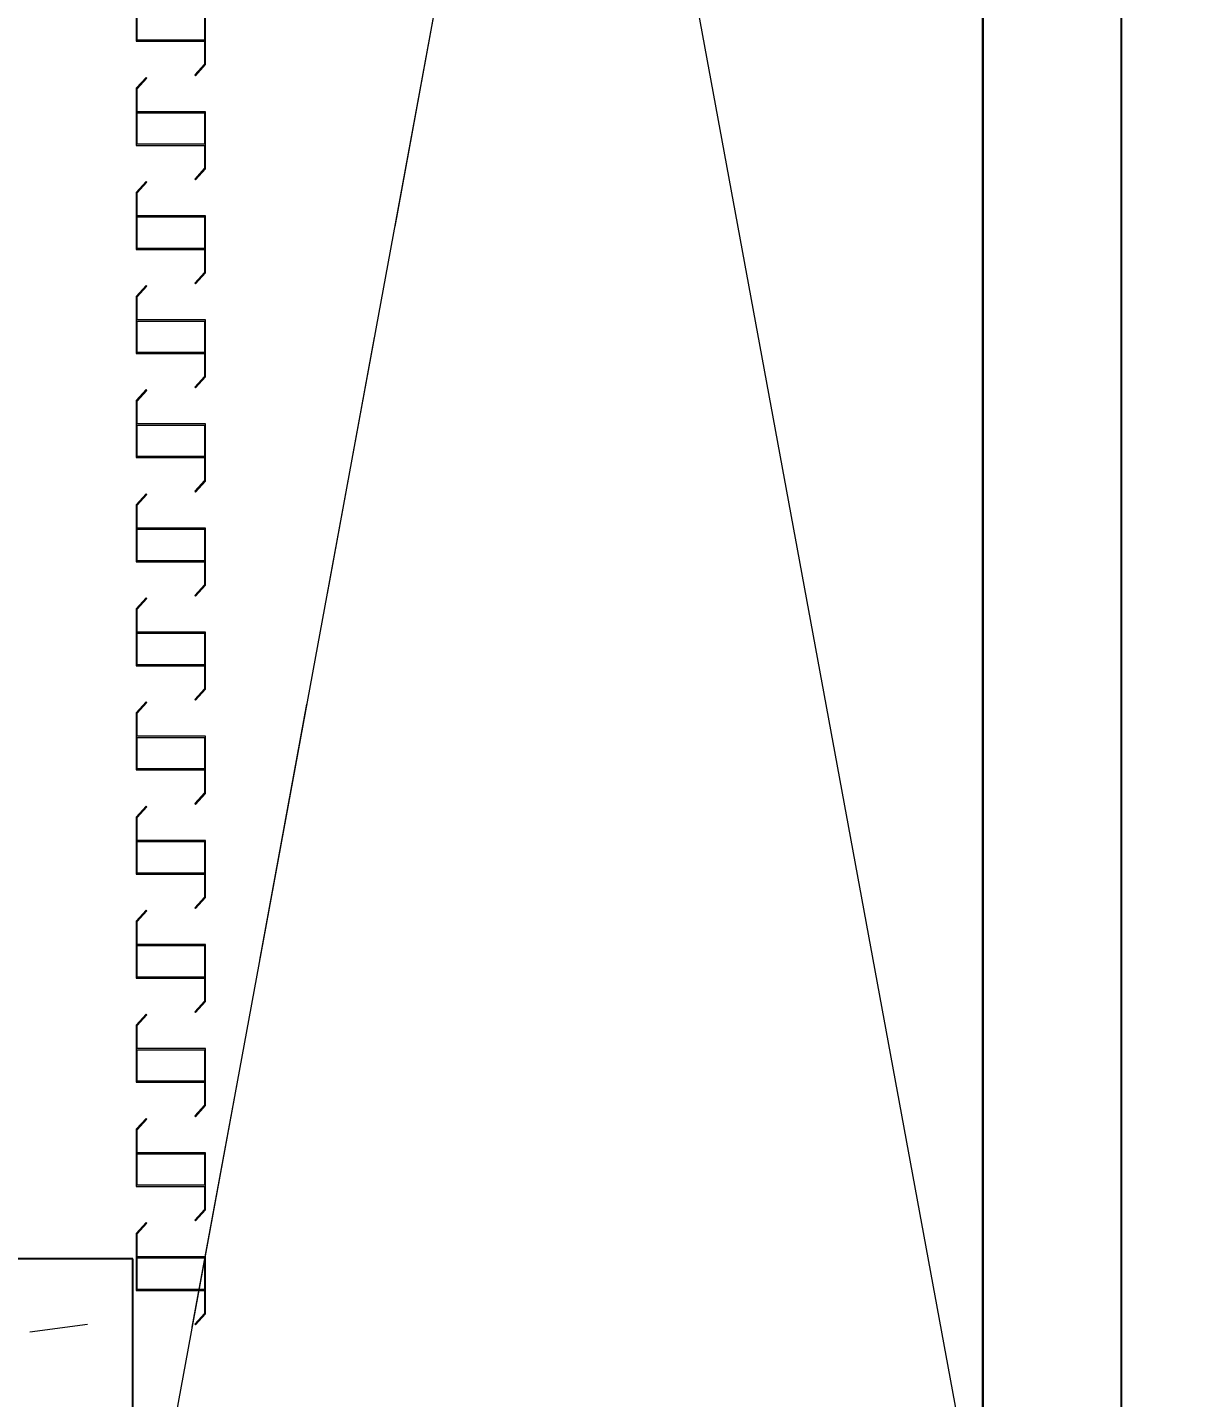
# Model space of a CAD drawing. Header units: millimetres. Extents: x -282761 to 137668, y -273845 to 94451.
# Drawn here: x 103904 to 105567, y -56700 to -54725 of the extents above; entities that cross this region are included whole.
import ezdxf
from ezdxf import colors
from ezdxf.entities.mleader import LeaderData, LeaderLine
from ezdxf.math import Vec2, Vec3

# ---------------------------------------------------------------- set-up
doc = ezdxf.new("R2010")
doc.units = ezdxf.units.MM
doc.linetypes.add('BLK_2 - 1ST__2ND_STOREY_PLAN-archi clean_11 SEPT 2024$0$IDA - Hidden 065', pattern=[537.5, 375, -162.5])
doc.layers.add('ANNOTATION', color=7, linetype='Continuous')
doc.layers.add('BLK_2 - 1ST__2ND_STOREY_PLAN-archi clean_11 SEPT 2024$0$Retaining Walls', color=8, linetype='Continuous')
for name, color, linetype, lineweight in [('BLK_2 - 1ST__2ND_STOREY_PLAN-archi clean_11 SEPT 2024$0$0-1', 8, 'Continuous', 5), ('BLK_2 - 1ST__2ND_STOREY_PLAN-archi clean_11 SEPT 2024$0$1599_DB_A_BLK2_HQ_R21-2ND STOREY 20230517--$0$S-_COLN----_E', 8, 'Continuous', 9), ('BLK_2 - 1ST__2ND_STOREY_PLAN-archi clean_11 SEPT 2024$0$1599_DB_A_BLK2_HQ_R21-2ND STOREY 20230517--$0$S-_COLN----_E-1', 8, 'Continuous', 25), ('BLK_2 - 1ST__2ND_STOREY_PLAN-archi clean_11 SEPT 2024$0$_CATCHMENT_DRAIN', 8, 'Continuous', 0), ('BLK_2 - 1ST__2ND_STOREY_PLAN-archi clean_11 SEPT 2024$0$A-_DETA----_E-2', 8, 'BLK_2 - 1ST__2ND_STOREY_PLAN-archi clean_11 SEPT 2024$0$IDA - Hidden 065', 9), ('BLK_2 - 1ST__2ND_STOREY_PLAN-archi clean_11 SEPT 2024$0$A-_FLOR----_E', 8, 'Continuous', 9), ('BLK_2 - 1ST__2ND_STOREY_PLAN-archi clean_11 SEPT 2024$0$A-_GENM----_M', 8, 'Continuous', 9), ('BLK_2 - 1ST__2ND_STOREY_PLAN-archi clean_11 SEPT 2024$0$A-_WALL----_E', 8, 'Continuous', 9), ('BLK_2 - 1ST__2ND_STOREY_PLAN-archi clean_11 SEPT 2024$0$S-_COLN----_E', 8, 'Continuous', 9), ('BLK_2 - 1ST__2ND_STOREY_PLAN-archi clean_11 SEPT 2024$0$S-_COLN----_E-1', 8, 'Continuous', 25)]:
    doc.layers.add(name, color=color, linetype=linetype, lineweight=lineweight)
doc.styles.get("Standard").update_dxf_attribs({"font": 'arial.ttf'})

# ---------------------------------------------------------------- blocks, each defined once
blk = doc.blocks.new('BLK_2 - 1ST__2ND_STOREY_PLAN-archi clean_11 SEPT 2024$0$IDA - Rectangle Column - 200W X 400D-V86-BLK 2 2ND STOREY PLAN')
at = {"layer": 'BLK_2 - 1ST__2ND_STOREY_PLAN-archi clean_11 SEPT 2024$0$S-_COLN----_E-1'}
for p, q in [((100, 200), (-100, 200)), ((-100, 200), (-100, -200)), ((100, -200), (100, 200)), ((-100, -200), (100, -200))]:
    blk.add_line(p, q, dxfattribs=at)
blk = doc.blocks.new('BLK_2 - 1ST__2ND_STOREY_PLAN-archi clean_11 SEPT 2024$0$1599_DB_A_BLK2_HQ_R21_rvt-2-BLK 2 2ND STOREY PLAN')
at = {"layer": 'BLK_2 - 1ST__2ND_STOREY_PLAN-archi clean_11 SEPT 2024$0$A-_DETA----_E-2'}
blk.add_line((-115811.4, -93142.4), (-117011.4, -99652.4), dxfattribs=at)
at = {"layer": 'BLK_2 - 1ST__2ND_STOREY_PLAN-archi clean_11 SEPT 2024$0$A-_FLOR----_E'}
for p, q in [((-115611.4, -119802.4), (-115611.4, -67802.4)), ((-115611.4, -88902.4), (-115611.4, -119802.4))]:
    blk.add_line(p, q, dxfattribs=at)
at = {"layer": 'BLK_2 - 1ST__2ND_STOREY_PLAN-archi clean_11 SEPT 2024$0$A-_WALL----_E'}
for p, q in [((-115811.4, -99539.9), (-115811.4, -93142.4)), ((-115611.4, -93142.4), (-115611.4, -99539.9))]:
    blk.add_line(p, q, dxfattribs=at)
at = {"layer": 'BLK_2 - 1ST__2ND_STOREY_PLAN-archi clean_11 SEPT 2024$0$S-_COLN----_E'}
blk.add_blockref('BLK_2 - 1ST__2ND_STOREY_PLAN-archi clean_11 SEPT 2024$0$IDA - Rectangle Column - 200W X 400D-V86-BLK 2 2ND STOREY PLAN', (-117136.4, -99427.4), dxfattribs=at)
blk = doc.blocks.new('BLK_2 - 1ST__2ND_STOREY_PLAN-archi clean_11 SEPT 2024$0$1599_DB_A_BLK2_HQ_R21-2ND STOREY 20230517--$0$IDA - Rectangle Column - 200W X 400D-V20-LINKVIEW_BLK2_2ND STOREY')
at = {"layer": 'BLK_2 - 1ST__2ND_STOREY_PLAN-archi clean_11 SEPT 2024$0$1599_DB_A_BLK2_HQ_R21-2ND STOREY 20230517--$0$S-_COLN----_E'}
h = blk.add_hatch(dxfattribs=at)
h.set_pattern_fill('FP_12', color=256, style=0, pattern_type=2)
h.set_pattern_definition([(50, (-14170.7, 56699.7), (1821.84, -159.39), [190.5, -2095.5]), (355, (-14170.7, 56699.7), (-352.43, 1910.57), [152.4, -1676.4]), (100.451, (-14018.9, 56686.4), (1469.426, 1751.166), [161.9, -1780.9]), (46.184, (-14170.7, 57207.7), (2710.79, -420.43), [285.75, -3143.25]), (96.636, (-13944.8, 57172.6), (2374.03, 2474.28), [242.85, -2671.35]), (351.184, (-14170.7, 57207.7), (2374.05, 2474.25), [228.6, -2514.6]), (21, (-13916.7, 57080.7), (1516.143, -1022.652), [190.5, -2095.5]), (326, (-13916.7, 57080.7), (618.02, 1841.88), [152.4, -1676.4]), (71.451, (-13790.4, 56995.4), (2134.17, 819.21), [161.9, -1780.9]), (37.5, (-14170.7, 56699.66), (30.886, 845.5504), [83.82, -1572.26, 83.82, -1617.98, -1682.75]), (37.5, (-14170.7, 56699.66), (30.886, 845.5504), [-3357.88, 83.82, -1598.93]), (7.5, (-14170.7, 56699.7), (668.197, 1001.806), [83.82, -886.46, 83.82, -1534.16, -641.35]), (7.5, (-14170.7, 56699.7), (668.197, 1001.806), [-2588.26, 83.82, -557.53]), (327.5, (-14737.1, 56699.66), (1355.909, -57.2896), [83.82, -551.18, 83.82, -1897.38, -2628.9]), (327.5, (-14737.1, 56699.66), (1355.909, -57.2896), [-2616.2, 83.82, -2545.08]), (317.5, (-14991.1, 56699.7), (1481.293, 254.266), [83.82, -741.68, 83.82, -1231.9, -1866.9]), (317.5, (-14991.1, 56699.7), (1481.293, 254.266), [-2141.22, 83.82, -1783.08])])
h.paths.add_polyline_path([(-100, -200), (100, -200), (100, 200), (-100, 200), (-100, 41.2)], flags=0)
at = {"layer": 'BLK_2 - 1ST__2ND_STOREY_PLAN-archi clean_11 SEPT 2024$0$1599_DB_A_BLK2_HQ_R21-2ND STOREY 20230517--$0$S-_COLN----_E-1'}
for p, q in [((-70, 200), (-100, 200)), ((-100, 200), (-100, -200)), ((100, 200), (-30, 200)), ((100, -200), (100, 200)), ((-100, -200), (100, -200))]:
    blk.add_line(p, q, dxfattribs=at)
blk = doc.blocks.new('BLK_2 - 1ST__2ND_STOREY_PLAN-archi clean_11 SEPT 2024$0$trellis family - trellis family-4726013-BLK2 - 2ND STOREY WALL SETTING OUT')
at = {"layer": 'BLK_2 - 1ST__2ND_STOREY_PLAN-archi clean_11 SEPT 2024$0$A-_GENM----_M'}
for p, q in [((0, 1934.2), (0, 1852)), ((1.5, 1853.5), (1.5, 1898.9)), ((98.5, 1898.9), (98.5, 1853.5)), ((100, 1818.3), (100, 1900.5)), ((0, 1852), (98.5, 1852)), ((0, 1852), (0, 1852)), ((98.5, 1853.5), (1.5, 1853.5)), ((1.5, 1853.5), (1.5, 1853.5)), ((98.5, 1853.5), (98.5, 1853.5)), ((98.5, 1852), (98.5, 1818.9)), ((98.5, 1852), (98.5, 1852)), ((98.5, 1818.9), (84.5, 1803.5)), ((85.6, 1802.4), (100, 1818.3)), ((98.5, 1818.9), (98.5, 1818.9)), ((100, 1818.3), (100, 1818.3)), ((14.4, 1800), (0, 1784.2)), ((1.5, 1783.6), (15.4, 1799)), ((15.4, 1799), (14.4, 1800)), ((14.4, 1800), (14.4, 1800)), ((15.4, 1799), (15.4, 1799)), ((84.5, 1803.5), (85.6, 1802.4)), ((84.5, 1803.5), (84.5, 1803.5)), ((85.6, 1802.4), (85.6, 1802.4)), ((0, 1784.2), (0, 1702)), ((0, 1784.2), (0, 1784.2)), ((1.5, 1750.5), (1.5, 1783.6)), ((1.5, 1783.6), (1.5, 1783.6)), ((100, 1750.5), (1.5, 1750.5)), ((1.5, 1750.5), (1.5, 1750.5)), ((1.5, 1748.9), (98.5, 1748.9)), ((1.5, 1703.5), (1.5, 1748.9)), ((1.5, 1748.9), (1.5, 1748.9)), ((98.5, 1748.9), (98.5, 1703.5)), ((98.5, 1748.9), (98.5, 1748.9)), ((100, 1668.3), (100, 1750.5)), ((100, 1750.5), (100, 1750.5)), ((0, 1702), (98.5, 1702)), ((0, 1702), (0, 1702)), ((98.5, 1703.5), (1.5, 1703.5)), ((1.5, 1703.5), (1.5, 1703.5)), ((98.5, 1703.5), (98.5, 1703.5)), ((98.5, 1702), (98.5, 1668.9)), ((98.5, 1702), (98.5, 1702)), ((98.5, 1668.9), (84.5, 1653.5)), ((85.6, 1652.4), (100, 1668.3)), ((98.5, 1668.9), (98.5, 1668.9)), ((100, 1668.3), (100, 1668.3)), ((14.4, 1650), (0, 1634.2)), ((1.5, 1633.6), (15.4, 1649)), ((15.4, 1649), (14.4, 1650)), ((14.4, 1650), (14.4, 1650)), ((15.4, 1649), (15.4, 1649)), ((84.5, 1653.5), (85.6, 1652.4)), ((84.5, 1653.5), (84.5, 1653.5)), ((85.6, 1652.4), (85.6, 1652.4)), ((0, 1634.2), (0, 1552)), ((0, 1634.2), (0, 1634.2)), ((1.5, 1600.5), (1.5, 1633.6)), ((1.5, 1633.6), (1.5, 1633.6)), ((100, 1600.5), (1.5, 1600.5)), ((1.5, 1600.5), (1.5, 1600.5)), ((100, 1518.3), (100, 1600.5)), ((100, 1600.5), (100, 1600.5)), ((1.5, 1598.9), (98.5, 1598.9)), ((1.5, 1553.5), (1.5, 1598.9)), ((1.5, 1598.9), (1.5, 1598.9)), ((98.5, 1598.9), (98.5, 1553.5)), ((98.5, 1598.9), (98.5, 1598.9)), ((0, 1552), (98.5, 1552)), ((0, 1552), (0, 1552)), ((98.5, 1553.5), (1.5, 1553.5)), ((1.5, 1553.5), (1.5, 1553.5)), ((98.5, 1553.5), (98.5, 1553.5)), ((98.5, 1552), (98.5, 1518.9)), ((98.5, 1552), (98.5, 1552)), ((98.5, 1518.9), (84.5, 1503.5)), ((84.5, 1503.5), (85.6, 1502.4)), ((84.5, 1503.5), (84.5, 1503.5)), ((85.6, 1502.4), (100, 1518.3)), ((85.6, 1502.4), (85.6, 1502.4)), ((98.5, 1518.9), (98.5, 1518.9)), ((100, 1518.3), (100, 1518.3)), ((14.4, 1500), (0, 1484.2)), ((0, 1484.2), (0, 1402)), ((0, 1484.2), (0, 1484.2)), ((1.5, 1483.6), (15.4, 1499)), ((1.5, 1450.5), (1.5, 1483.6)), ((1.5, 1483.6), (1.5, 1483.6)), ((15.4, 1499), (14.4, 1500)), ((14.4, 1500), (14.4, 1500)), ((15.4, 1499), (15.4, 1499)), ((100, 1450.5), (1.5, 1450.5)), ((1.5, 1450.5), (1.5, 1450.5)), ((1.5, 1448.9), (98.5, 1448.9)), ((1.5, 1403.5), (1.5, 1448.9)), ((1.5, 1448.9), (1.5, 1448.9)), ((98.5, 1448.9), (98.5, 1403.5)), ((98.5, 1448.9), (98.5, 1448.9)), ((100, 1368.3), (100, 1450.5)), ((100, 1450.5), (100, 1450.5)), ((0, 1402), (98.5, 1402)), ((0, 1402), (0, 1402)), ((98.5, 1403.5), (1.5, 1403.5)), ((1.5, 1403.5), (1.5, 1403.5)), ((98.5, 1403.5), (98.5, 1403.5)), ((98.5, 1402), (98.5, 1368.9)), ((98.5, 1402), (98.5, 1402)), ((98.5, 1368.9), (84.5, 1353.5)), ((85.6, 1352.4), (100, 1368.3)), ((98.5, 1368.9), (98.5, 1368.9)), ((100, 1368.3), (100, 1368.3)), ((14.4, 1350), (0, 1334.2)), ((1.5, 1333.6), (15.4, 1349)), ((15.4, 1349), (14.4, 1350)), ((14.4, 1350), (14.4, 1350)), ((15.4, 1349), (15.4, 1349)), ((84.5, 1353.5), (85.6, 1352.4)), ((84.5, 1353.5), (84.5, 1353.5)), ((85.6, 1352.4), (85.6, 1352.4)), ((0, 1334.2), (0, 1252)), ((0, 1334.2), (0, 1334.2)), ((1.5, 1300.5), (1.5, 1333.6)), ((1.5, 1333.6), (1.5, 1333.6)), ((100, 1300.5), (1.5, 1300.5)), ((1.5, 1300.5), (1.5, 1300.5)), ((1.5, 1298.9), (98.5, 1298.9)), ((1.5, 1253.5), (1.5, 1298.9)), ((1.5, 1298.9), (1.5, 1298.9)), ((98.5, 1298.9), (98.5, 1253.5)), ((98.5, 1298.9), (98.5, 1298.9)), ((100, 1218.3), (100, 1300.5)), ((100, 1300.5), (100, 1300.5)), ((0, 1252), (98.5, 1252)), ((0, 1252), (0, 1252)), ((98.5, 1253.5), (1.5, 1253.5)), ((1.5, 1253.5), (1.5, 1253.5)), ((98.5, 1253.5), (98.5, 1253.5)), ((98.5, 1252), (98.5, 1218.9)), ((98.5, 1252), (98.5, 1252)), ((98.5, 1218.9), (84.5, 1203.5)), ((85.6, 1202.4), (100, 1218.3)), ((98.5, 1218.9), (98.5, 1218.9)), ((100, 1218.3), (100, 1218.3)), ((14.4, 1200), (0, 1184.2)), ((1.5, 1183.6), (15.4, 1199)), ((15.4, 1199), (14.4, 1200)), ((14.4, 1200), (14.4, 1200)), ((15.4, 1199), (15.4, 1199)), ((84.5, 1203.5), (85.6, 1202.4)), ((84.5, 1203.5), (84.5, 1203.5)), ((85.6, 1202.4), (85.6, 1202.4)), ((0, 1184.2), (0, 1102)), ((0, 1184.2), (0, 1184.2)), ((1.5, 1150.5), (1.5, 1183.6)), ((1.5, 1183.6), (1.5, 1183.6)), ((100, 1150.5), (1.5, 1150.5)), ((1.5, 1150.5), (1.5, 1150.5)), ((1.5, 1148.9), (98.5, 1148.9)), ((1.5, 1103.5), (1.5, 1148.9)), ((1.5, 1148.9), (1.5, 1148.9)), ((98.5, 1148.9), (98.5, 1103.5)), ((98.5, 1148.9), (98.5, 1148.9)), ((100, 1068.3), (100, 1150.5)), ((100, 1150.5), (100, 1150.5)), ((0, 1102), (98.5, 1102)), ((0, 1102), (0, 1102)), ((98.5, 1103.5), (1.5, 1103.5)), ((1.5, 1103.5), (1.5, 1103.5)), ((98.5, 1103.5), (98.5, 1103.5)), ((98.5, 1102), (98.5, 1068.9)), ((98.5, 1102), (98.5, 1102)), ((98.5, 1068.9), (84.5, 1053.5)), ((85.6, 1052.4), (100, 1068.3)), ((98.5, 1068.9), (98.5, 1068.9)), ((100, 1068.3), (100, 1068.3)), ((14.4, 1050), (0, 1034.2)), ((1.5, 1033.6), (15.4, 1049)), ((15.4, 1049), (14.4, 1050)), ((14.4, 1050), (14.4, 1050)), ((15.4, 1049), (15.4, 1049)), ((84.5, 1053.5), (85.6, 1052.4)), ((84.5, 1053.5), (84.5, 1053.5)), ((85.6, 1052.4), (85.6, 1052.4)), ((0, 1034.2), (0, 952)), ((0, 1034.2), (0, 1034.2)), ((1.5, 1000.5), (1.5, 1033.6)), ((1.5, 1033.6), (1.5, 1033.6)), ((100, 1000.5), (1.5, 1000.5)), ((1.5, 1000.5), (1.5, 1000.5)), ((1.5, 998.9), (98.5, 998.9)), ((1.5, 953.5), (1.5, 998.9)), ((1.5, 998.9), (1.5, 998.9)), ((98.5, 998.9), (98.5, 953.5)), ((98.5, 998.9), (98.5, 998.9)), ((100, 918.3), (100, 1000.5)), ((100, 1000.5), (100, 1000.5)), ((0, 952), (98.5, 952)), ((0, 952), (0, 952)), ((98.5, 953.5), (1.5, 953.5)), ((1.5, 953.5), (1.5, 953.5)), ((98.5, 953.5), (98.5, 953.5)), ((98.5, 952), (98.5, 918.9)), ((98.5, 952), (98.5, 952)), ((98.5, 918.9), (84.5, 903.5)), ((85.6, 902.4), (100, 918.3)), ((98.5, 918.9), (98.5, 918.9)), ((100, 918.3), (100, 918.3)), ((14.4, 900), (0, 884.2)), ((1.5, 883.6), (15.4, 899)), ((15.4, 899), (14.4, 900)), ((14.4, 900), (14.4, 900)), ((15.4, 899), (15.4, 899)), ((84.5, 903.5), (85.6, 902.4)), ((84.5, 903.5), (84.5, 903.5)), ((85.6, 902.4), (85.6, 902.4)), ((0, 884.2), (0, 802)), ((0, 884.2), (0, 884.2)), ((1.5, 850.5), (1.5, 883.6)), ((1.5, 883.6), (1.5, 883.6)), ((100, 850.5), (1.5, 850.5)), ((1.5, 850.5), (1.5, 850.5)), ((100, 768.3), (100, 850.5)), ((100, 850.5), (100, 850.5)), ((1.5, 848.9), (98.5, 848.9)), ((1.5, 803.5), (1.5, 848.9)), ((1.5, 848.9), (1.5, 848.9)), ((98.5, 848.9), (98.5, 803.5)), ((98.5, 848.9), (98.5, 848.9)), ((0, 802), (98.5, 802)), ((0, 802), (0, 802)), ((98.5, 803.5), (1.5, 803.5)), ((1.5, 803.5), (1.5, 803.5)), ((98.5, 803.5), (98.5, 803.5)), ((98.5, 802), (98.5, 768.9)), ((98.5, 802), (98.5, 802)), ((98.5, 768.9), (84.5, 753.5)), ((84.5, 753.5), (85.6, 752.4)), ((84.5, 753.5), (84.5, 753.5)), ((85.6, 752.4), (100, 768.3)), ((85.6, 752.4), (85.6, 752.4)), ((98.5, 768.9), (98.5, 768.9)), ((100, 768.3), (100, 768.3)), ((14.4, 750), (0, 734.2)), ((0, 734.2), (0, 652)), ((0, 734.2), (0, 734.2)), ((1.5, 733.6), (15.4, 749)), ((1.5, 700.5), (1.5, 733.6)), ((1.5, 733.6), (1.5, 733.6)), ((15.4, 749), (14.4, 750)), ((14.4, 750), (14.4, 750)), ((15.4, 749), (15.4, 749)), ((100, 700.5), (1.5, 700.5)), ((1.5, 700.5), (1.5, 700.5)), ((1.5, 698.9), (98.5, 698.9)), ((1.5, 653.5), (1.5, 698.9)), ((1.5, 698.9), (1.5, 698.9)), ((98.5, 698.9), (98.5, 653.5)), ((98.5, 698.9), (98.5, 698.9)), ((100, 618.3), (100, 700.5)), ((100, 700.5), (100, 700.5)), ((0, 652), (98.5, 652)), ((0, 652), (0, 652)), ((98.5, 653.5), (1.5, 653.5)), ((1.5, 653.5), (1.5, 653.5)), ((98.5, 653.5), (98.5, 653.5)), ((98.5, 652), (98.5, 618.9)), ((98.5, 652), (98.5, 652)), ((98.5, 618.9), (84.5, 603.5)), ((85.6, 602.4), (100, 618.3)), ((98.5, 618.9), (98.5, 618.9)), ((100, 618.3), (100, 618.3)), ((14.4, 600), (0, 584.2)), ((1.5, 583.6), (15.4, 599)), ((15.4, 599), (14.4, 600)), ((14.4, 600), (14.4, 600)), ((15.4, 599), (15.4, 599)), ((84.5, 603.5), (85.6, 602.4)), ((84.5, 603.5), (84.5, 603.5)), ((85.6, 602.4), (85.6, 602.4)), ((0, 584.2), (0, 502)), ((0, 584.2), (0, 584.2)), ((1.5, 550.5), (1.5, 583.6)), ((1.5, 583.6), (1.5, 583.6)), ((100, 550.5), (1.5, 550.5)), ((1.5, 550.5), (1.5, 550.5)), ((1.5, 548.9), (98.5, 548.9)), ((1.5, 503.5), (1.5, 548.9)), ((1.5, 548.9), (1.5, 548.9)), ((98.5, 548.9), (98.5, 503.5)), ((98.5, 548.9), (98.5, 548.9)), ((100, 468.3), (100, 550.5)), ((100, 550.5), (100, 550.5)), ((0, 502), (98.5, 502)), ((0, 502), (0, 502)), ((98.5, 503.5), (1.5, 503.5)), ((1.5, 503.5), (1.5, 503.5)), ((98.5, 503.5), (98.5, 503.5)), ((98.5, 502), (98.5, 468.9)), ((98.5, 502), (98.5, 502)), ((98.5, 468.9), (84.5, 453.5)), ((85.6, 452.4), (100, 468.3)), ((98.5, 468.9), (98.5, 468.9)), ((100, 468.3), (100, 468.3)), ((14.4, 450), (0, 434.2)), ((1.5, 433.6), (15.4, 449)), ((15.4, 449), (14.4, 450)), ((14.4, 450), (14.4, 450)), ((15.4, 449), (15.4, 449)), ((84.5, 453.5), (85.6, 452.4)), ((84.5, 453.5), (84.5, 453.5)), ((85.6, 452.4), (85.6, 452.4)), ((0, 434.2), (0, 352)), ((0, 434.2), (0, 434.2)), ((1.5, 400.5), (1.5, 433.6)), ((1.5, 433.6), (1.5, 433.6)), ((100, 400.5), (1.5, 400.5)), ((1.5, 400.5), (1.5, 400.5)), ((1.5, 398.9), (98.5, 398.9)), ((1.5, 353.5), (1.5, 398.9)), ((1.5, 398.9), (1.5, 398.9)), ((98.5, 398.9), (98.5, 353.5)), ((98.5, 398.9), (98.5, 398.9)), ((100, 318.3), (100, 400.5)), ((100, 400.5), (100, 400.5)), ((0, 352), (98.5, 352)), ((0, 352), (0, 352)), ((98.5, 353.5), (1.5, 353.5)), ((1.5, 353.5), (1.5, 353.5)), ((98.5, 353.5), (98.5, 353.5)), ((98.5, 352), (98.5, 318.9)), ((98.5, 352), (98.5, 352)), ((98.5, 318.9), (84.5, 303.5)), ((85.6, 302.4), (100, 318.3)), ((98.5, 318.9), (98.5, 318.9)), ((100, 318.3), (100, 318.3)), ((14.4, 300), (0, 284.2)), ((1.5, 283.6), (15.4, 299)), ((15.4, 299), (14.4, 300)), ((14.4, 300), (14.4, 300)), ((15.4, 299), (15.4, 299)), ((84.5, 303.5), (85.6, 302.4)), ((84.5, 303.5), (84.5, 303.5)), ((85.6, 302.4), (85.6, 302.4)), ((0, 284.2), (0, 202)), ((0, 284.2), (0, 284.2)), ((1.5, 250.5), (1.5, 283.6)), ((1.5, 283.6), (1.5, 283.6)), ((100, 250.5), (1.5, 250.5)), ((1.5, 250.5), (1.5, 250.5)), ((1.5, 248.9), (98.5, 248.9)), ((1.5, 203.5), (1.5, 248.9)), ((1.5, 248.9), (1.5, 248.9)), ((98.5, 248.9), (98.5, 203.5)), ((98.5, 248.9), (98.5, 248.9)), ((100, 168.3), (100, 250.5)), ((100, 250.5), (100, 250.5)), ((0, 202), (98.5, 202)), ((0, 202), (0, 202)), ((98.5, 203.5), (1.5, 203.5)), ((1.5, 203.5), (1.5, 203.5)), ((98.5, 203.5), (98.5, 203.5)), ((98.5, 202), (98.5, 168.9)), ((98.5, 202), (98.5, 202)), ((98.5, 168.9), (84.5, 153.5)), ((85.6, 152.4), (100, 168.3)), ((98.5, 168.9), (98.5, 168.9)), ((100, 168.3), (100, 168.3)), ((14.4, 150), (0, 134.2)), ((1.5, 133.6), (15.4, 149)), ((15.4, 149), (14.4, 150)), ((14.4, 150), (14.4, 150)), ((15.4, 149), (15.4, 149)), ((84.5, 153.5), (85.6, 152.4)), ((84.5, 153.5), (84.5, 153.5)), ((85.6, 152.4), (85.6, 152.4)), ((0, 134.2), (0, 52)), ((0, 134.2), (0, 134.2)), ((1.5, 100.5), (1.5, 133.6)), ((1.5, 133.6), (1.5, 133.6)), ((100, 100.5), (1.5, 100.5)), ((1.5, 100.5), (1.5, 100.5)), ((1.5, 98.9), (98.5, 98.9)), ((1.5, 53.5), (1.5, 98.9)), ((1.5, 98.9), (1.5, 98.9)), ((98.5, 98.9), (98.5, 53.5)), ((98.5, 98.9), (98.5, 98.9)), ((100, 18.3), (100, 100.5)), ((100, 100.5), (100, 100.5)), ((0, 52), (98.5, 52)), ((0, 52), (0, 52)), ((98.5, 53.5), (1.5, 53.5)), ((1.5, 53.5), (1.5, 53.5)), ((98.5, 53.5), (98.5, 53.5)), ((98.5, 52), (98.5, 18.9)), ((98.5, 52), (98.5, 52)), ((98.5, 18.9), (84.5, 3.5)), ((84.5, 3.5), (85.6, 2.4)), ((84.5, 3.5), (84.5, 3.5)), ((85.6, 2.4), (100, 18.3)), ((85.6, 2.4), (85.6, 2.4)), ((98.5, 18.9), (98.5, 18.9)), ((100, 18.3), (100, 18.3))]:
    blk.add_line(p, q, dxfattribs=at)
blk = doc.blocks.new('BLK_2 - 1ST__2ND_STOREY_PLAN-archi clean_11 SEPT 2024')
at = {"layer": 'BLK_2 - 1ST__2ND_STOREY_PLAN-archi clean_11 SEPT 2024$0$1599_DB_A_BLK2_HQ_R21-2ND STOREY 20230517--$0$S-_COLN----_E'}
for p, q in [((-25826.5, -88902.4), (-25826.5, -119802.4)), ((-26026.5, -93142.4), (-27226.5, -99652.4)), ((-26026.5, -99652.4), (-27226.5, -93142.4)), ((-26026.5, -119802.4), (-26026.5, -93142.4))]:
    blk.add_line(p, q, dxfattribs=at)
at = {"layer": 'BLK_2 - 1ST__2ND_STOREY_PLAN-archi clean_11 SEPT 2024$0$Retaining Walls', "ltscale": 500}
blk.add_lwpolyline([(-20051.5, -89402.4), (-20251.5, -89402.4), (-20251.5, -90602.4), (-26026.5, -90602.4), (-26026.5, -90902.4), (-25826.5, -90902.4), (-25826.5, -90802.4), (-25026.5, -90802.4), (-25026.5, -91942.4), (-25826.5, -91942.4), (-25826.5, -91702.4), (-26026.5, -91702.4), (-26026.5, -110752.4), (-25826.5, -110752.4), (-25826.5, -92142.4), (-24826.5, -92142.4), (-24826.5, -90802.4), (-20251.5, -90802.4), (-20251.5, -98797.2), (-19826.5, -99697.2), (-19826.5, -110752.4), (-19626.5, -110752.4), (-19626.5, -99652.4), (-20051.5, -98752.4)], close=True, dxfattribs=at)
at = {"layer": 'BLK_2 - 1ST__2ND_STOREY_PLAN-archi clean_11 SEPT 2024$0$0-1'}
blk.add_blockref('BLK_2 - 1ST__2ND_STOREY_PLAN-archi clean_11 SEPT 2024$0$1599_DB_A_BLK2_HQ_R21_rvt-2-BLK 2 2ND STOREY PLAN', (89784.8, 0), dxfattribs=at)
at = {"layer": 'BLK_2 - 1ST__2ND_STOREY_PLAN-archi clean_11 SEPT 2024$0$1599_DB_A_BLK2_HQ_R21-2ND STOREY 20230517--$0$S-_COLN----_E'}
blk.add_blockref('BLK_2 - 1ST__2ND_STOREY_PLAN-archi clean_11 SEPT 2024$0$1599_DB_A_BLK2_HQ_R21-2ND STOREY 20230517--$0$IDA - Rectangle Column - 200W X 400D-V20-LINKVIEW_BLK2_2ND STOREY', (-27351.5, -99427.4), dxfattribs=at)
at = {"layer": 'BLK_2 - 1ST__2ND_STOREY_PLAN-archi clean_11 SEPT 2024$0$A-_GENM----_M'}
blk.add_blockref('BLK_2 - 1ST__2ND_STOREY_PLAN-archi clean_11 SEPT 2024$0$trellis family - trellis family-4726013-BLK2 - 2ND STOREY WALL SETTING OUT', (-27246.8, -99325), dxfattribs=at)

msp = doc.modelspace()

# ---------------------------------------------------------------- block references
at = {"layer": 'BLK_2 - 1ST__2ND_STOREY_PLAN-archi clean_11 SEPT 2024$0$_CATCHMENT_DRAIN'}
msp.add_blockref('BLK_2 - 1ST__2ND_STOREY_PLAN-archi clean_11 SEPT 2024', (131307.1, 42727.7), dxfattribs=at)

# ---------------------------------------------------------------- leaders
at = {"layer": 'ANNOTATION'}
ml = msp.add_multileader_mtext('Standard', dxfattribs=at)
ml.set_content('DR 2-2\\P%%C100 DR PIPE\\PT/A & T/B', color=256)
ml.set_leader_properties()
ml.build(insert=Vec2(0, 0))
ml.multileader.update_dxf_attribs({"arrow_head_size": 320, "scale": 80})
ctx = ml.context
ctx.base_point, ctx.scale, ctx.char_height, ctx.arrow_head_size, ctx.landing_gap_size, ctx.plane_origin = Vec3(106095.6, -52048), 80, 320, 320, 160, Vec3(106003, -55896.7)
notes = []
notes.append((ctx, [(0, (1, 1, 0), (105455.6, -52048), (1, 0), 640, [(0, [(103700.6, -50241.5)], 0, [])])]))
ctx.mtext.insert, ctx.mtext.flow_direction = Vec3(106255.6, -51884.3), 5
for ctx, leaders in notes:
    for number, flags, end, landing, length, lines in leaders:
        leader = LeaderData()
        leader.index, (leader.has_last_leader_line, leader.has_dogleg_vector, leader.attachment_direction) = number, flags
        leader.last_leader_point, leader.dogleg_vector, leader.dogleg_length = Vec3(end), Vec3(landing), length
        for number, points, colour, breaks in lines:
            line = LeaderLine()
            line.index, line.vertices, line.color, line.breaks = number, Vec3.list(points), colors.encode_raw_color(colour), breaks
            leader.lines.append(line)
        ctx.leaders.append(leader)

doc.saveas('drawing.dxf')
